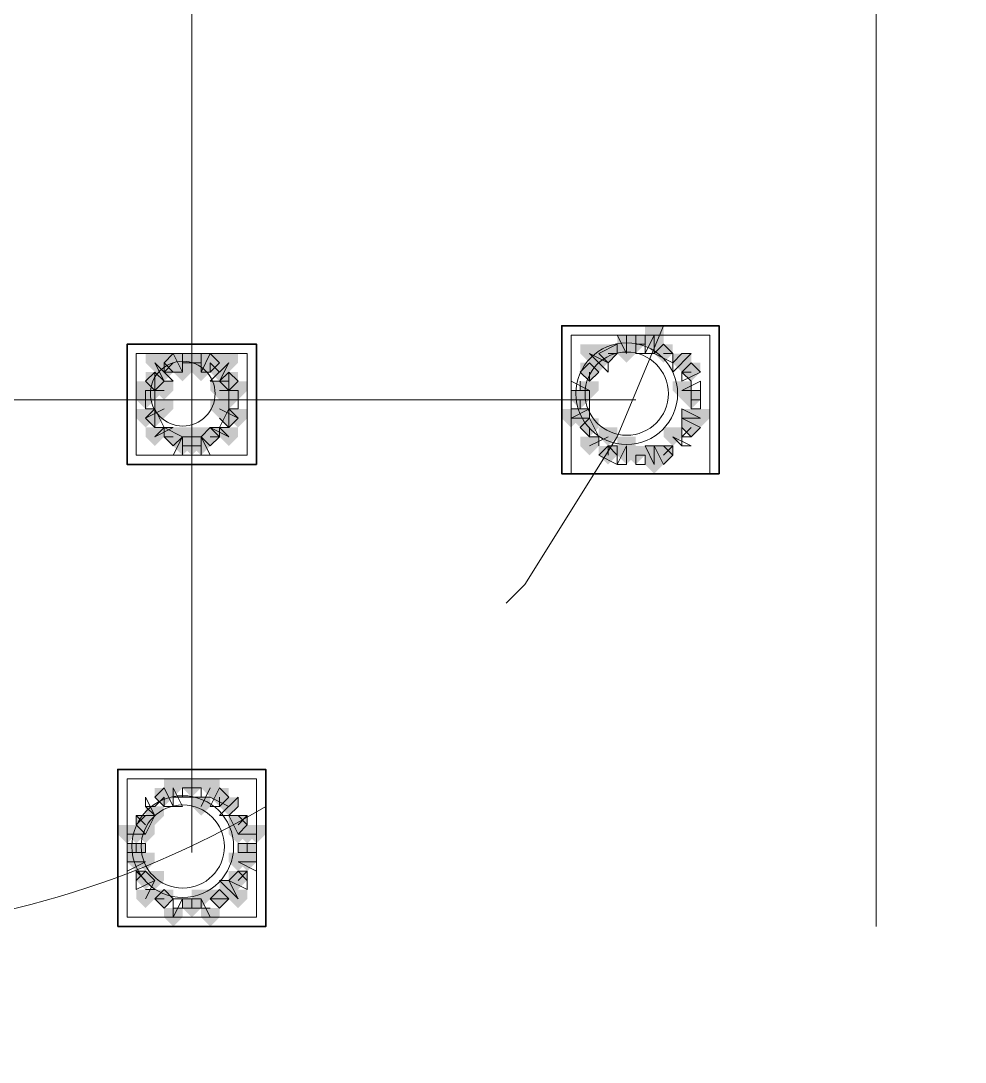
# Model space of a CAD drawing. Header units: millimetres. Extents: x 2315 to 4619, y 1334 to 1897.
# Drawn here: x 3907.4 to 3913.64, y 1547.82 to 1554.71 of the extents above; entities that cross this region are included whole.
import ezdxf

# ---------------------------------------------------------------- set-up
doc = ezdxf.new("R2010")
doc.units = ezdxf.units.MM
doc.linetypes.add('PDF_IMPORT', pattern=[1, 0.8, -0.2])
for name, color, linetype, true_color in [('PDF_10', 7, 'Continuous', 0x00b85c), ('PDF_AXIS', 7, 'Continuous', 0x00b85c), ('PDF_柱构件', 7, 'Continuous', 0x00b85c), ('PDF_转运站初步方案', 7, 'Continuous', 0x00b85c)]:
    doc.layers.add(name, color=color, linetype=linetype, true_color=true_color)
doc.layers.add('PDF_中心线层', color=1, linetype='Continuous')
doc.layers.add('PDF_粗实线层', color=7, linetype='Continuous')

msp = doc.modelspace()

# ---------------------------------------------------------------- hatches: boundary and pattern name
at = {"layer": 'PDF_10', "transparency": 33554559}
for points in [[(3911.4614, 1552.6298), (3911.4003, 1552.6298), (3911.4003, 1552.5687), (3911.4614, 1552.5076), (3911.5225, 1552.5687), (3911.5225, 1552.6298)], [(3911.4614, 1552.6298), (3911.4003, 1552.6298), (3911.4003, 1552.5687), (3911.4614, 1552.5076), (3911.5225, 1552.5687), (3911.5225, 1552.6298)], [(3911.4614, 1552.6298), (3911.4003, 1552.6298), (3911.4003, 1552.5687), (3911.4614, 1552.5076), (3911.5225, 1552.5687), (3911.5225, 1552.6298)], [(3911.2782, 1552.5687), (3911.2171, 1552.5687), (3911.2171, 1552.5076), (3911.2782, 1552.4466), (3911.3393, 1552.5076), (3911.3393, 1552.5687)], [(3911.2782, 1552.5687), (3911.2171, 1552.5687), (3911.2171, 1552.5076), (3911.2782, 1552.4466), (3911.3393, 1552.5076), (3911.3393, 1552.5687)], [(3911.2782, 1552.5687), (3911.2171, 1552.5687), (3911.2171, 1552.5076), (3911.2782, 1552.4466), (3911.3393, 1552.5076), (3911.3393, 1552.5687)], [(3911.6447, 1552.5687), (3911.5836, 1552.5687), (3911.5836, 1552.5076), (3911.6447, 1552.4466), (3911.7057, 1552.5076), (3911.7057, 1552.5687)], [(3911.6447, 1552.5687), (3911.5836, 1552.5687), (3911.5836, 1552.5076), (3911.6447, 1552.4466), (3911.7057, 1552.5076), (3911.7057, 1552.5687)], [(3908.4074, 1552.5076), (3908.3463, 1552.5076), (3908.3463, 1552.4466), (3908.4074, 1552.3855), (3908.4684, 1552.4466), (3908.4684, 1552.5076)], [(3908.4074, 1552.5076), (3908.3463, 1552.5076), (3908.3463, 1552.4466), (3908.4074, 1552.3855), (3908.4684, 1552.4466), (3908.4684, 1552.5076)], [(3908.5295, 1552.5076), (3908.4684, 1552.5076), (3908.4684, 1552.4466), (3908.5295, 1552.3855), (3908.5906, 1552.4466), (3908.5906, 1552.5076)], [(3908.5295, 1552.5076), (3908.4684, 1552.5076), (3908.4684, 1552.4466), (3908.5295, 1552.3855), (3908.5906, 1552.4466), (3908.5906, 1552.5076)], [(3908.6517, 1552.5076), (3908.5906, 1552.5076), (3908.5906, 1552.4466), (3908.6517, 1552.3855), (3908.7128, 1552.4466), (3908.7128, 1552.5076)], [(3908.6517, 1552.5076), (3908.5906, 1552.5076), (3908.5906, 1552.4466), (3908.6517, 1552.3855), (3908.7128, 1552.4466), (3908.7128, 1552.5076)], [(3911.156, 1552.4466), (3911.0949, 1552.4466), (3911.0949, 1552.3855), (3911.156, 1552.3244), (3911.2171, 1552.3855), (3911.2171, 1552.4466)], [(3911.156, 1552.4466), (3911.0949, 1552.4466), (3911.0949, 1552.3855), (3911.156, 1552.3244), (3911.2171, 1552.3855), (3911.2171, 1552.4466)], [(3911.156, 1552.4466), (3911.0949, 1552.4466), (3911.0949, 1552.3855), (3911.156, 1552.3244), (3911.2171, 1552.3855), (3911.2171, 1552.4466)], [(3911.8279, 1552.4466), (3911.7668, 1552.4466), (3911.7668, 1552.3855), (3911.8279, 1552.3244), (3911.889, 1552.3855), (3911.889, 1552.4466)], [(3911.8279, 1552.4466), (3911.7668, 1552.4466), (3911.7668, 1552.3855), (3911.8279, 1552.3244), (3911.889, 1552.3855), (3911.889, 1552.4466)], [(3908.2852, 1552.3855), (3908.2241, 1552.3855), (3908.2241, 1552.3244), (3908.2852, 1552.2633), (3908.3463, 1552.3244), (3908.3463, 1552.3855)], [(3908.2852, 1552.3855), (3908.2241, 1552.3855), (3908.2241, 1552.3244), (3908.2852, 1552.2633), (3908.3463, 1552.3244), (3908.3463, 1552.3855)], [(3908.2852, 1552.3855), (3908.2241, 1552.3855), (3908.2241, 1552.3244), (3908.2852, 1552.2633), (3908.3463, 1552.3244), (3908.3463, 1552.3855)], [(3908.7739, 1552.3855), (3908.7128, 1552.3855), (3908.7128, 1552.3244), (3908.7739, 1552.2633), (3908.8349, 1552.3244), (3908.8349, 1552.3855)], [(3908.7739, 1552.3855), (3908.7128, 1552.3855), (3908.7128, 1552.3244), (3908.7739, 1552.2633), (3908.8349, 1552.3244), (3908.8349, 1552.3855)], [(3908.2241, 1552.2633), (3908.163, 1552.2633), (3908.163, 1552.2022), (3908.2241, 1552.1412), (3908.2852, 1552.2022), (3908.2852, 1552.2633)], [(3908.2241, 1552.2633), (3908.163, 1552.2633), (3908.163, 1552.2022), (3908.2241, 1552.1412), (3908.2852, 1552.2022), (3908.2852, 1552.2633)], [(3908.7739, 1552.2633), (3908.7128, 1552.2633), (3908.7128, 1552.2022), (3908.7739, 1552.1412), (3908.8349, 1552.2022), (3908.8349, 1552.2633)], [(3908.7739, 1552.2633), (3908.7128, 1552.2633), (3908.7128, 1552.2022), (3908.7739, 1552.1412), (3908.8349, 1552.2022), (3908.8349, 1552.2633)], [(3911.0949, 1552.2633), (3911.0339, 1552.2633), (3911.0339, 1552.2022), (3911.0949, 1552.1412), (3911.156, 1552.2022), (3911.156, 1552.2633)], [(3911.0949, 1552.2633), (3911.0339, 1552.2633), (3911.0339, 1552.2022), (3911.0949, 1552.1412), (3911.156, 1552.2022), (3911.156, 1552.2633)], [(3911.8279, 1552.2633), (3911.7668, 1552.2633), (3911.7668, 1552.2022), (3911.8279, 1552.1412), (3911.889, 1552.2022), (3911.889, 1552.2633)], [(3911.8279, 1552.2633), (3911.7668, 1552.2633), (3911.7668, 1552.2022), (3911.8279, 1552.1412), (3911.889, 1552.2022), (3911.889, 1552.2633)], [(3908.2852, 1552.1412), (3908.2241, 1552.1412), (3908.2241, 1552.0801), (3908.2852, 1552.019), (3908.3463, 1552.0801), (3908.3463, 1552.1412)], [(3908.2852, 1552.1412), (3908.2241, 1552.1412), (3908.2241, 1552.0801), (3908.2852, 1552.019), (3908.3463, 1552.0801), (3908.3463, 1552.1412)], [(3908.7739, 1552.1412), (3908.7128, 1552.1412), (3908.7128, 1552.0801), (3908.7739, 1552.019), (3908.8349, 1552.0801), (3908.8349, 1552.1412)], [(3908.7739, 1552.1412), (3908.7128, 1552.1412), (3908.7128, 1552.0801), (3908.7739, 1552.019), (3908.8349, 1552.0801), (3908.8349, 1552.1412)], [(3911.156, 1552.0801), (3911.0949, 1552.0801), (3911.0949, 1552.019), (3911.156, 1551.9579), (3911.2171, 1552.019), (3911.2171, 1552.0801)], [(3911.156, 1552.0801), (3911.0949, 1552.0801), (3911.0949, 1552.019), (3911.156, 1551.9579), (3911.2171, 1552.019), (3911.2171, 1552.0801)], [(3911.8279, 1552.0801), (3911.7668, 1552.0801), (3911.7668, 1552.019), (3911.8279, 1551.9579), (3911.889, 1552.019), (3911.889, 1552.0801)], [(3911.8279, 1552.0801), (3911.7668, 1552.0801), (3911.7668, 1552.019), (3911.8279, 1551.9579), (3911.889, 1552.019), (3911.889, 1552.0801)], [(3908.4074, 1552.019), (3908.3463, 1552.019), (3908.3463, 1551.9579), (3908.4074, 1551.8968), (3908.4684, 1551.9579), (3908.4684, 1552.019)], [(3908.4074, 1552.019), (3908.3463, 1552.019), (3908.3463, 1551.9579), (3908.4074, 1551.8968), (3908.4684, 1551.9579), (3908.4684, 1552.019)], [(3908.6517, 1552.019), (3908.5906, 1552.019), (3908.5906, 1551.9579), (3908.6517, 1551.8968), (3908.7128, 1551.9579), (3908.7128, 1552.019)], [(3908.6517, 1552.019), (3908.5906, 1552.019), (3908.5906, 1551.9579), (3908.6517, 1551.8968), (3908.7128, 1551.9579), (3908.7128, 1552.019)], [(3908.6517, 1552.019), (3908.5906, 1552.019), (3908.5906, 1551.9579), (3908.6517, 1551.8968), (3908.7128, 1551.9579), (3908.7128, 1552.019)], [(3908.5295, 1551.9579), (3908.4684, 1551.9579), (3908.4684, 1551.8968), (3908.5295, 1551.8357), (3908.5906, 1551.8968), (3908.5906, 1551.9579)], [(3908.5295, 1551.9579), (3908.4684, 1551.9579), (3908.4684, 1551.8968), (3908.5295, 1551.8357), (3908.5906, 1551.8968), (3908.5906, 1551.9579)], [(3911.2782, 1551.8968), (3911.2171, 1551.8968), (3911.2171, 1551.8357), (3911.2782, 1551.7747), (3911.3393, 1551.8357), (3911.3393, 1551.8968)], [(3911.2782, 1551.8968), (3911.2171, 1551.8968), (3911.2171, 1551.8357), (3911.2782, 1551.7747), (3911.3393, 1551.8357), (3911.3393, 1551.8968)], [(3911.4614, 1551.8968), (3911.4003, 1551.8968), (3911.4003, 1551.8357), (3911.4614, 1551.7747), (3911.5225, 1551.8357), (3911.5225, 1551.8968)], [(3911.4614, 1551.8968), (3911.4003, 1551.8968), (3911.4003, 1551.8357), (3911.4614, 1551.7747), (3911.5225, 1551.8357), (3911.5225, 1551.8968)], [(3911.6447, 1551.8968), (3911.5836, 1551.8968), (3911.5836, 1551.8357), (3911.6447, 1551.7747), (3911.7057, 1551.8357), (3911.7057, 1551.8968)], [(3911.6447, 1551.8968), (3911.5836, 1551.8968), (3911.5836, 1551.8357), (3911.6447, 1551.7747), (3911.7057, 1551.8357), (3911.7057, 1551.8968)], [(3908.5295, 1549.6979), (3908.4684, 1549.6979), (3908.4684, 1549.6368), (3908.5295, 1549.5757), (3908.5906, 1549.6368), (3908.5906, 1549.6979)], [(3908.5295, 1549.6979), (3908.4684, 1549.6979), (3908.4684, 1549.6368), (3908.5295, 1549.5757), (3908.5906, 1549.6368), (3908.5906, 1549.6979)], [(3908.3463, 1549.6368), (3908.2852, 1549.6368), (3908.2852, 1549.5757), (3908.3463, 1549.5147), (3908.4074, 1549.5757), (3908.4074, 1549.6368)], [(3908.3463, 1549.6368), (3908.2852, 1549.6368), (3908.2852, 1549.5757), (3908.3463, 1549.5147), (3908.4074, 1549.5757), (3908.4074, 1549.6368)], [(3908.7128, 1549.6368), (3908.6517, 1549.6368), (3908.6517, 1549.5757), (3908.7128, 1549.5147), (3908.7739, 1549.5757), (3908.7739, 1549.6368)], [(3908.7128, 1549.6368), (3908.6517, 1549.6368), (3908.6517, 1549.5757), (3908.7128, 1549.5147), (3908.7739, 1549.5757), (3908.7739, 1549.6368)], [(3908.2241, 1549.4536), (3908.163, 1549.4536), (3908.163, 1549.3925), (3908.2241, 1549.3314), (3908.2852, 1549.3925), (3908.2852, 1549.4536)], [(3908.2241, 1549.4536), (3908.163, 1549.4536), (3908.163, 1549.3925), (3908.2241, 1549.3314), (3908.2852, 1549.3925), (3908.2852, 1549.4536)], [(3908.8349, 1549.4536), (3908.7739, 1549.4536), (3908.7739, 1549.3925), (3908.8349, 1549.3314), (3908.896, 1549.3925), (3908.896, 1549.4536)], [(3908.8349, 1549.4536), (3908.7739, 1549.4536), (3908.7739, 1549.3925), (3908.8349, 1549.3314), (3908.896, 1549.3925), (3908.896, 1549.4536)], [(3908.163, 1549.2703), (3908.102, 1549.2703), (3908.102, 1549.2093), (3908.163, 1549.1482), (3908.2241, 1549.2093), (3908.2241, 1549.2703)], [(3908.163, 1549.2703), (3908.102, 1549.2703), (3908.102, 1549.2093), (3908.163, 1549.1482), (3908.2241, 1549.2093), (3908.2241, 1549.2703)], [(3908.896, 1549.2703), (3908.8349, 1549.2703), (3908.8349, 1549.2093), (3908.896, 1549.1482), (3908.9571, 1549.2093), (3908.9571, 1549.2703)], [(3908.896, 1549.2703), (3908.8349, 1549.2703), (3908.8349, 1549.2093), (3908.896, 1549.1482), (3908.9571, 1549.2093), (3908.9571, 1549.2703)], [(3908.2241, 1549.0871), (3908.163, 1549.0871), (3908.163, 1549.026), (3908.2241, 1548.9649), (3908.2852, 1549.026), (3908.2852, 1549.0871)], [(3908.2241, 1549.0871), (3908.163, 1549.0871), (3908.163, 1549.026), (3908.2241, 1548.9649), (3908.2852, 1549.026), (3908.2852, 1549.0871)], [(3908.8349, 1549.0871), (3908.7739, 1549.0871), (3908.7739, 1549.026), (3908.8349, 1548.9649), (3908.896, 1549.026), (3908.896, 1549.0871)], [(3908.8349, 1549.0871), (3908.7739, 1549.0871), (3908.7739, 1549.026), (3908.8349, 1548.9649), (3908.896, 1549.026), (3908.896, 1549.0871)], [(3908.3463, 1548.9649), (3908.2852, 1548.9649), (3908.2852, 1548.9039), (3908.3463, 1548.8428), (3908.4074, 1548.9039), (3908.4074, 1548.9649)], [(3908.3463, 1548.9649), (3908.2852, 1548.9649), (3908.2852, 1548.9039), (3908.3463, 1548.8428), (3908.4074, 1548.9039), (3908.4074, 1548.9649)], [(3908.3463, 1548.9649), (3908.2852, 1548.9649), (3908.2852, 1548.9039), (3908.3463, 1548.8428), (3908.4074, 1548.9039), (3908.4074, 1548.9649)], [(3908.7128, 1548.9649), (3908.6517, 1548.9649), (3908.6517, 1548.9039), (3908.7128, 1548.8428), (3908.7739, 1548.9039), (3908.7739, 1548.9649)], [(3908.7128, 1548.9649), (3908.6517, 1548.9649), (3908.6517, 1548.9039), (3908.7128, 1548.8428), (3908.7739, 1548.9039), (3908.7739, 1548.9649)], [(3908.7128, 1548.9649), (3908.6517, 1548.9649), (3908.6517, 1548.9039), (3908.7128, 1548.8428), (3908.7739, 1548.9039), (3908.7739, 1548.9649)], [(3908.5295, 1548.9039), (3908.4684, 1548.9039), (3908.4684, 1548.8428), (3908.5295, 1548.7817), (3908.5906, 1548.8428), (3908.5906, 1548.9039)], [(3908.5295, 1548.9039), (3908.4684, 1548.9039), (3908.4684, 1548.8428), (3908.5295, 1548.7817), (3908.5906, 1548.8428), (3908.5906, 1548.9039)]]:
    msp.add_hatch(color=6, dxfattribs=at).paths.add_polyline_path(points)
at = {"layer": 'PDF_柱构件', "transparency": 33554559}
for points in [[(3911.5836, 1552.6909), (3911.5225, 1552.6909), (3911.5225, 1552.6298), (3911.5836, 1552.5687), (3911.6447, 1552.6298), (3911.6447, 1552.6909)], [(3911.4003, 1552.6298), (3911.3393, 1552.6298), (3911.3393, 1552.5687), (3911.4003, 1552.5076), (3911.4614, 1552.5687), (3911.4614, 1552.6298)], [(3911.5836, 1552.6298), (3911.5225, 1552.6298), (3911.5225, 1552.5687), (3911.5836, 1552.5076), (3911.6447, 1552.5687), (3911.6447, 1552.6298)], [(3911.156, 1552.5687), (3911.0949, 1552.5687), (3911.0949, 1552.5076), (3911.156, 1552.4466), (3911.2171, 1552.5076), (3911.2171, 1552.5687)], [(3911.4003, 1552.5687), (3911.3393, 1552.5687), (3911.3393, 1552.5076), (3911.4003, 1552.4466), (3911.4614, 1552.5076), (3911.4614, 1552.5687)], [(3908.2852, 1552.5076), (3908.2241, 1552.5076), (3908.2241, 1552.4466), (3908.2852, 1552.3855), (3908.3463, 1552.4466), (3908.3463, 1552.5076)], [(3908.4684, 1552.5076), (3908.4074, 1552.5076), (3908.4074, 1552.4466), (3908.4684, 1552.3855), (3908.5295, 1552.4466), (3908.5295, 1552.5076)], [(3908.5906, 1552.5076), (3908.5295, 1552.5076), (3908.5295, 1552.4466), (3908.5906, 1552.3855), (3908.6517, 1552.4466), (3908.6517, 1552.5076)], [(3908.7739, 1552.5076), (3908.7128, 1552.5076), (3908.7128, 1552.4466), (3908.7739, 1552.3855), (3908.8349, 1552.4466), (3908.8349, 1552.5076)], [(3911.2171, 1552.5076), (3911.156, 1552.5076), (3911.156, 1552.4466), (3911.2171, 1552.3855), (3911.2782, 1552.4466), (3911.2782, 1552.5076)], [(3911.7668, 1552.5076), (3911.7057, 1552.5076), (3911.7057, 1552.4466), (3911.7668, 1552.3855), (3911.8279, 1552.4466), (3911.8279, 1552.5076)], [(3908.3463, 1552.4466), (3908.2852, 1552.4466), (3908.2852, 1552.3855), (3908.3463, 1552.3244), (3908.4074, 1552.3855), (3908.4074, 1552.4466)], [(3908.4684, 1552.4466), (3908.4074, 1552.4466), (3908.4074, 1552.3855), (3908.4684, 1552.3244), (3908.5295, 1552.3855), (3908.5295, 1552.4466)], [(3908.5906, 1552.4466), (3908.5295, 1552.4466), (3908.5295, 1552.3855), (3908.5906, 1552.3244), (3908.6517, 1552.3855), (3908.6517, 1552.4466)], [(3908.7128, 1552.4466), (3908.6517, 1552.4466), (3908.6517, 1552.3855), (3908.7128, 1552.3244), (3908.7739, 1552.3855), (3908.7739, 1552.4466)], [(3908.2241, 1552.3244), (3908.163, 1552.3244), (3908.163, 1552.2633), (3908.2241, 1552.2022), (3908.2852, 1552.2633), (3908.2852, 1552.3244)], [(3908.2852, 1552.3244), (3908.2241, 1552.3244), (3908.2241, 1552.2633), (3908.2852, 1552.2022), (3908.3463, 1552.2633), (3908.3463, 1552.3244)], [(3908.3463, 1552.3244), (3908.2852, 1552.3244), (3908.2852, 1552.2633), (3908.3463, 1552.2022), (3908.4074, 1552.2633), (3908.4074, 1552.3244)], [(3908.7128, 1552.3244), (3908.6517, 1552.3244), (3908.6517, 1552.2633), (3908.7128, 1552.2022), (3908.7739, 1552.2633), (3908.7739, 1552.3244)], [(3908.7739, 1552.3244), (3908.7128, 1552.3244), (3908.7128, 1552.2633), (3908.7739, 1552.2022), (3908.8349, 1552.2633), (3908.8349, 1552.3244)], [(3908.8349, 1552.3244), (3908.7739, 1552.3244), (3908.7739, 1552.2633), (3908.8349, 1552.2022), (3908.896, 1552.2633), (3908.896, 1552.3244)], [(3911.156, 1552.3244), (3911.0949, 1552.3244), (3911.0949, 1552.2633), (3911.156, 1552.2022), (3911.2171, 1552.2633), (3911.2171, 1552.3244)], [(3911.7668, 1552.3244), (3911.7057, 1552.3244), (3911.7057, 1552.2633), (3911.7668, 1552.2022), (3911.8279, 1552.2633), (3911.8279, 1552.3244)], [(3908.3463, 1552.2022), (3908.2852, 1552.2022), (3908.2852, 1552.1412), (3908.3463, 1552.0801), (3908.4074, 1552.1412), (3908.4074, 1552.2022)], [(3908.7128, 1552.2022), (3908.6517, 1552.2022), (3908.6517, 1552.1412), (3908.7128, 1552.0801), (3908.7739, 1552.1412), (3908.7739, 1552.2022)], [(3908.2241, 1552.1412), (3908.163, 1552.1412), (3908.163, 1552.0801), (3908.2241, 1552.019), (3908.2852, 1552.0801), (3908.2852, 1552.1412)], [(3908.8349, 1552.1412), (3908.7739, 1552.1412), (3908.7739, 1552.0801), (3908.8349, 1552.019), (3908.896, 1552.0801), (3908.896, 1552.1412)], [(3911.0339, 1552.1412), (3910.9728, 1552.1412), (3910.9728, 1552.0801), (3911.0339, 1552.019), (3911.0949, 1552.0801), (3911.0949, 1552.1412)], [(3911.0949, 1552.1412), (3911.0339, 1552.1412), (3911.0339, 1552.0801), (3911.0949, 1552.019), (3911.156, 1552.0801), (3911.156, 1552.1412)], [(3911.8279, 1552.1412), (3911.7668, 1552.1412), (3911.7668, 1552.0801), (3911.8279, 1552.019), (3911.889, 1552.0801), (3911.889, 1552.1412)], [(3911.889, 1552.1412), (3911.8279, 1552.1412), (3911.8279, 1552.0801), (3911.889, 1552.019), (3911.9501, 1552.0801), (3911.9501, 1552.1412)], [(3908.2852, 1552.019), (3908.2241, 1552.019), (3908.2241, 1551.9579), (3908.2852, 1551.8968), (3908.3463, 1551.9579), (3908.3463, 1552.019)], [(3908.4684, 1552.019), (3908.4074, 1552.019), (3908.4074, 1551.9579), (3908.4684, 1551.8968), (3908.5295, 1551.9579), (3908.5295, 1552.019)], [(3908.5906, 1552.019), (3908.5295, 1552.019), (3908.5295, 1551.9579), (3908.5906, 1551.8968), (3908.6517, 1551.9579), (3908.6517, 1552.019)], [(3908.7739, 1552.019), (3908.7128, 1552.019), (3908.7128, 1551.9579), (3908.7739, 1551.8968), (3908.8349, 1551.9579), (3908.8349, 1552.019)], [(3911.2782, 1552.019), (3911.2171, 1552.019), (3911.2171, 1551.9579), (3911.2782, 1551.8968), (3911.3393, 1551.9579), (3911.3393, 1552.019)], [(3911.7057, 1552.019), (3911.6447, 1552.019), (3911.6447, 1551.9579), (3911.7057, 1551.8968), (3911.7668, 1551.9579), (3911.7668, 1552.019)], [(3908.4684, 1551.9579), (3908.4074, 1551.9579), (3908.4074, 1551.8968), (3908.4684, 1551.8357), (3908.5295, 1551.8968), (3908.5295, 1551.9579)], [(3908.5906, 1551.9579), (3908.5295, 1551.9579), (3908.5295, 1551.8968), (3908.5906, 1551.8357), (3908.6517, 1551.8968), (3908.6517, 1551.9579)], [(3911.156, 1551.9579), (3911.0949, 1551.9579), (3911.0949, 1551.8968), (3911.156, 1551.8357), (3911.2171, 1551.8968), (3911.2171, 1551.9579)], [(3911.4003, 1551.9579), (3911.3393, 1551.9579), (3911.3393, 1551.8968), (3911.4003, 1551.8357), (3911.4614, 1551.8968), (3911.4614, 1551.9579)], [(3911.4003, 1551.8968), (3911.3393, 1551.8968), (3911.3393, 1551.8357), (3911.4003, 1551.7747), (3911.4614, 1551.8357), (3911.4614, 1551.8968)], [(3911.5836, 1551.8968), (3911.5225, 1551.8968), (3911.5225, 1551.8357), (3911.5836, 1551.7747), (3911.6447, 1551.8357), (3911.6447, 1551.8968)], [(3911.5836, 1551.8357), (3911.5225, 1551.8357), (3911.5225, 1551.7747), (3911.5836, 1551.7136), (3911.6447, 1551.7747), (3911.6447, 1551.8357)], [(3908.4074, 1549.6979), (3908.3463, 1549.6979), (3908.3463, 1549.6368), (3908.4074, 1549.5757), (3908.4684, 1549.6368), (3908.4684, 1549.6979)], [(3908.6517, 1549.6979), (3908.5906, 1549.6979), (3908.5906, 1549.6368), (3908.6517, 1549.5757), (3908.7128, 1549.6368), (3908.7128, 1549.6979)], [(3908.5906, 1549.5757), (3908.5295, 1549.5757), (3908.5295, 1549.5147), (3908.5906, 1549.4536), (3908.6517, 1549.5147), (3908.6517, 1549.5757)], [(3908.7739, 1549.5757), (3908.7128, 1549.5757), (3908.7128, 1549.5147), (3908.7739, 1549.4536), (3908.8349, 1549.5147), (3908.8349, 1549.5757)], [(3908.2852, 1549.5147), (3908.2241, 1549.5147), (3908.2241, 1549.4536), (3908.2852, 1549.3925), (3908.3463, 1549.4536), (3908.3463, 1549.5147)], [(3908.102, 1549.3925), (3908.0409, 1549.3925), (3908.0409, 1549.3314), (3908.102, 1549.2703), (3908.163, 1549.3314), (3908.163, 1549.3925)], [(3908.163, 1549.3925), (3908.102, 1549.3925), (3908.102, 1549.3314), (3908.163, 1549.2703), (3908.2241, 1549.3314), (3908.2241, 1549.3925)], [(3908.2241, 1549.3925), (3908.163, 1549.3925), (3908.163, 1549.3314), (3908.2241, 1549.2703), (3908.2852, 1549.3314), (3908.2852, 1549.3925)], [(3908.8349, 1549.3925), (3908.7739, 1549.3925), (3908.7739, 1549.3314), (3908.8349, 1549.2703), (3908.896, 1549.3314), (3908.896, 1549.3925)], [(3908.896, 1549.3925), (3908.8349, 1549.3925), (3908.8349, 1549.3314), (3908.896, 1549.2703), (3908.9571, 1549.3314), (3908.9571, 1549.3925)], [(3908.9571, 1549.3925), (3908.896, 1549.3925), (3908.896, 1549.3314), (3908.9571, 1549.2703), (3909.0182, 1549.3314), (3909.0182, 1549.3925)], [(3908.163, 1549.2093), (3908.102, 1549.2093), (3908.102, 1549.1482), (3908.163, 1549.0871), (3908.2241, 1549.1482), (3908.2241, 1549.2093)], [(3908.2241, 1549.2093), (3908.163, 1549.2093), (3908.163, 1549.1482), (3908.2241, 1549.0871), (3908.2852, 1549.1482), (3908.2852, 1549.2093)], [(3908.8349, 1549.2093), (3908.7739, 1549.2093), (3908.7739, 1549.1482), (3908.8349, 1549.0871), (3908.896, 1549.1482), (3908.896, 1549.2093)], [(3908.896, 1549.2093), (3908.8349, 1549.2093), (3908.8349, 1549.1482), (3908.896, 1549.0871), (3908.9571, 1549.1482), (3908.9571, 1549.2093)], [(3908.2852, 1549.0871), (3908.2241, 1549.0871), (3908.2241, 1549.026), (3908.2852, 1548.9649), (3908.3463, 1549.026), (3908.3463, 1549.0871)], [(3908.7739, 1549.026), (3908.7128, 1549.026), (3908.7128, 1548.9649), (3908.7739, 1548.9039), (3908.8349, 1548.9649), (3908.8349, 1549.026)], [(3908.2241, 1548.9649), (3908.163, 1548.9649), (3908.163, 1548.9039), (3908.2241, 1548.8428), (3908.2852, 1548.9039), (3908.2852, 1548.9649)], [(3908.5906, 1548.9649), (3908.5295, 1548.9649), (3908.5295, 1548.9039), (3908.5906, 1548.8428), (3908.6517, 1548.9039), (3908.6517, 1548.9649)], [(3908.8349, 1548.9649), (3908.7739, 1548.9649), (3908.7739, 1548.9039), (3908.8349, 1548.8428), (3908.896, 1548.9039), (3908.896, 1548.9649)], [(3908.4074, 1548.8428), (3908.3463, 1548.8428), (3908.3463, 1548.7817), (3908.4074, 1548.7206), (3908.4684, 1548.7817), (3908.4684, 1548.8428)], [(3908.6517, 1548.8428), (3908.5906, 1548.8428), (3908.5906, 1548.7817), (3908.6517, 1548.7206), (3908.7128, 1548.7817), (3908.7128, 1548.8428)]]:
    msp.add_hatch(color=6, dxfattribs=at).paths.add_polyline_path(points)
at = {"layer": 'PDF_转运站初步方案', "transparency": 33554559}
for points in [[(3911.4614, 1552.6298), (3911.4003, 1552.6298), (3911.4003, 1552.5687), (3911.4614, 1552.5076), (3911.5225, 1552.5687), (3911.5225, 1552.6298)], [(3911.4614, 1552.6298), (3911.4003, 1552.6298), (3911.4003, 1552.5687), (3911.4614, 1552.5076), (3911.5225, 1552.5687), (3911.5225, 1552.6298)], [(3911.2782, 1552.5687), (3911.2171, 1552.5687), (3911.2171, 1552.5076), (3911.2782, 1552.4466), (3911.3393, 1552.5076), (3911.3393, 1552.5687)], [(3911.2782, 1552.5687), (3911.2171, 1552.5687), (3911.2171, 1552.5076), (3911.2782, 1552.4466), (3911.3393, 1552.5076), (3911.3393, 1552.5687)], [(3911.6447, 1552.5687), (3911.5836, 1552.5687), (3911.5836, 1552.5076), (3911.6447, 1552.4466), (3911.7057, 1552.5076), (3911.7057, 1552.5687)], [(3911.6447, 1552.5687), (3911.5836, 1552.5687), (3911.5836, 1552.5076), (3911.6447, 1552.4466), (3911.7057, 1552.5076), (3911.7057, 1552.5687)], [(3908.4074, 1552.5076), (3908.3463, 1552.5076), (3908.3463, 1552.4466), (3908.4074, 1552.3855), (3908.4684, 1552.4466), (3908.4684, 1552.5076)], [(3908.4074, 1552.5076), (3908.3463, 1552.5076), (3908.3463, 1552.4466), (3908.4074, 1552.3855), (3908.4684, 1552.4466), (3908.4684, 1552.5076)], [(3908.5295, 1552.5076), (3908.4684, 1552.5076), (3908.4684, 1552.4466), (3908.5295, 1552.3855), (3908.5906, 1552.4466), (3908.5906, 1552.5076)], [(3908.5295, 1552.5076), (3908.4684, 1552.5076), (3908.4684, 1552.4466), (3908.5295, 1552.3855), (3908.5906, 1552.4466), (3908.5906, 1552.5076)], [(3908.6517, 1552.5076), (3908.5906, 1552.5076), (3908.5906, 1552.4466), (3908.6517, 1552.3855), (3908.7128, 1552.4466), (3908.7128, 1552.5076)], [(3908.6517, 1552.5076), (3908.5906, 1552.5076), (3908.5906, 1552.4466), (3908.6517, 1552.3855), (3908.7128, 1552.4466), (3908.7128, 1552.5076)], [(3911.156, 1552.4466), (3911.0949, 1552.4466), (3911.0949, 1552.3855), (3911.156, 1552.3244), (3911.2171, 1552.3855), (3911.2171, 1552.4466)], [(3911.156, 1552.4466), (3911.0949, 1552.4466), (3911.0949, 1552.3855), (3911.156, 1552.3244), (3911.2171, 1552.3855), (3911.2171, 1552.4466)], [(3911.8279, 1552.4466), (3911.7668, 1552.4466), (3911.7668, 1552.3855), (3911.8279, 1552.3244), (3911.889, 1552.3855), (3911.889, 1552.4466)], [(3911.8279, 1552.4466), (3911.7668, 1552.4466), (3911.7668, 1552.3855), (3911.8279, 1552.3244), (3911.889, 1552.3855), (3911.889, 1552.4466)], [(3908.2852, 1552.3855), (3908.2241, 1552.3855), (3908.2241, 1552.3244), (3908.2852, 1552.2633), (3908.3463, 1552.3244), (3908.3463, 1552.3855)], [(3908.2852, 1552.3855), (3908.2241, 1552.3855), (3908.2241, 1552.3244), (3908.2852, 1552.2633), (3908.3463, 1552.3244), (3908.3463, 1552.3855)], [(3908.7739, 1552.3855), (3908.7128, 1552.3855), (3908.7128, 1552.3244), (3908.7739, 1552.2633), (3908.8349, 1552.3244), (3908.8349, 1552.3855)], [(3908.7739, 1552.3855), (3908.7128, 1552.3855), (3908.7128, 1552.3244), (3908.7739, 1552.2633), (3908.8349, 1552.3244), (3908.8349, 1552.3855)], [(3908.2241, 1552.2633), (3908.163, 1552.2633), (3908.163, 1552.2022), (3908.2241, 1552.1412), (3908.2852, 1552.2022), (3908.2852, 1552.2633)], [(3908.2241, 1552.2633), (3908.163, 1552.2633), (3908.163, 1552.2022), (3908.2241, 1552.1412), (3908.2852, 1552.2022), (3908.2852, 1552.2633)], [(3908.7739, 1552.2633), (3908.7128, 1552.2633), (3908.7128, 1552.2022), (3908.7739, 1552.1412), (3908.8349, 1552.2022), (3908.8349, 1552.2633)], [(3908.7739, 1552.2633), (3908.7128, 1552.2633), (3908.7128, 1552.2022), (3908.7739, 1552.1412), (3908.8349, 1552.2022), (3908.8349, 1552.2633)], [(3911.0949, 1552.2633), (3911.0339, 1552.2633), (3911.0339, 1552.2022), (3911.0949, 1552.1412), (3911.156, 1552.2022), (3911.156, 1552.2633)], [(3911.0949, 1552.2633), (3911.0339, 1552.2633), (3911.0339, 1552.2022), (3911.0949, 1552.1412), (3911.156, 1552.2022), (3911.156, 1552.2633)], [(3911.8279, 1552.2633), (3911.7668, 1552.2633), (3911.7668, 1552.2022), (3911.8279, 1552.1412), (3911.889, 1552.2022), (3911.889, 1552.2633)], [(3911.8279, 1552.2633), (3911.7668, 1552.2633), (3911.7668, 1552.2022), (3911.8279, 1552.1412), (3911.889, 1552.2022), (3911.889, 1552.2633)], [(3908.2852, 1552.1412), (3908.2241, 1552.1412), (3908.2241, 1552.0801), (3908.2852, 1552.019), (3908.3463, 1552.0801), (3908.3463, 1552.1412)], [(3908.2852, 1552.1412), (3908.2241, 1552.1412), (3908.2241, 1552.0801), (3908.2852, 1552.019), (3908.3463, 1552.0801), (3908.3463, 1552.1412)], [(3908.7739, 1552.1412), (3908.7128, 1552.1412), (3908.7128, 1552.0801), (3908.7739, 1552.019), (3908.8349, 1552.0801), (3908.8349, 1552.1412)], [(3908.7739, 1552.1412), (3908.7128, 1552.1412), (3908.7128, 1552.0801), (3908.7739, 1552.019), (3908.8349, 1552.0801), (3908.8349, 1552.1412)], [(3911.156, 1552.0801), (3911.0949, 1552.0801), (3911.0949, 1552.019), (3911.156, 1551.9579), (3911.2171, 1552.019), (3911.2171, 1552.0801)], [(3911.156, 1552.0801), (3911.0949, 1552.0801), (3911.0949, 1552.019), (3911.156, 1551.9579), (3911.2171, 1552.019), (3911.2171, 1552.0801)], [(3911.8279, 1552.0801), (3911.7668, 1552.0801), (3911.7668, 1552.019), (3911.8279, 1551.9579), (3911.889, 1552.019), (3911.889, 1552.0801)], [(3911.8279, 1552.0801), (3911.7668, 1552.0801), (3911.7668, 1552.019), (3911.8279, 1551.9579), (3911.889, 1552.019), (3911.889, 1552.0801)], [(3908.4074, 1552.019), (3908.3463, 1552.019), (3908.3463, 1551.9579), (3908.4074, 1551.8968), (3908.4684, 1551.9579), (3908.4684, 1552.019)], [(3908.4074, 1552.019), (3908.3463, 1552.019), (3908.3463, 1551.9579), (3908.4074, 1551.8968), (3908.4684, 1551.9579), (3908.4684, 1552.019)], [(3908.6517, 1552.019), (3908.5906, 1552.019), (3908.5906, 1551.9579), (3908.6517, 1551.8968), (3908.7128, 1551.9579), (3908.7128, 1552.019)], [(3908.6517, 1552.019), (3908.5906, 1552.019), (3908.5906, 1551.9579), (3908.6517, 1551.8968), (3908.7128, 1551.9579), (3908.7128, 1552.019)], [(3908.5295, 1551.9579), (3908.4684, 1551.9579), (3908.4684, 1551.8968), (3908.5295, 1551.8357), (3908.5906, 1551.8968), (3908.5906, 1551.9579)], [(3908.5295, 1551.9579), (3908.4684, 1551.9579), (3908.4684, 1551.8968), (3908.5295, 1551.8357), (3908.5906, 1551.8968), (3908.5906, 1551.9579)], [(3911.2782, 1551.8968), (3911.2171, 1551.8968), (3911.2171, 1551.8357), (3911.2782, 1551.7747), (3911.3393, 1551.8357), (3911.3393, 1551.8968)], [(3911.2782, 1551.8968), (3911.2171, 1551.8968), (3911.2171, 1551.8357), (3911.2782, 1551.7747), (3911.3393, 1551.8357), (3911.3393, 1551.8968)], [(3911.4614, 1551.8968), (3911.4003, 1551.8968), (3911.4003, 1551.8357), (3911.4614, 1551.7747), (3911.5225, 1551.8357), (3911.5225, 1551.8968)], [(3911.4614, 1551.8968), (3911.4003, 1551.8968), (3911.4003, 1551.8357), (3911.4614, 1551.7747), (3911.5225, 1551.8357), (3911.5225, 1551.8968)], [(3911.6447, 1551.8968), (3911.5836, 1551.8968), (3911.5836, 1551.8357), (3911.6447, 1551.7747), (3911.7057, 1551.8357), (3911.7057, 1551.8968)], [(3911.6447, 1551.8968), (3911.5836, 1551.8968), (3911.5836, 1551.8357), (3911.6447, 1551.7747), (3911.7057, 1551.8357), (3911.7057, 1551.8968)], [(3908.5295, 1549.6979), (3908.4684, 1549.6979), (3908.4684, 1549.6368), (3908.5295, 1549.5757), (3908.5906, 1549.6368), (3908.5906, 1549.6979)], [(3908.5295, 1549.6979), (3908.4684, 1549.6979), (3908.4684, 1549.6368), (3908.5295, 1549.5757), (3908.5906, 1549.6368), (3908.5906, 1549.6979)], [(3908.3463, 1549.6368), (3908.2852, 1549.6368), (3908.2852, 1549.5757), (3908.3463, 1549.5147), (3908.4074, 1549.5757), (3908.4074, 1549.6368)], [(3908.3463, 1549.6368), (3908.2852, 1549.6368), (3908.2852, 1549.5757), (3908.3463, 1549.5147), (3908.4074, 1549.5757), (3908.4074, 1549.6368)], [(3908.7128, 1549.6368), (3908.6517, 1549.6368), (3908.6517, 1549.5757), (3908.7128, 1549.5147), (3908.7739, 1549.5757), (3908.7739, 1549.6368)], [(3908.7128, 1549.6368), (3908.6517, 1549.6368), (3908.6517, 1549.5757), (3908.7128, 1549.5147), (3908.7739, 1549.5757), (3908.7739, 1549.6368)], [(3908.2241, 1549.4536), (3908.163, 1549.4536), (3908.163, 1549.3925), (3908.2241, 1549.3314), (3908.2852, 1549.3925), (3908.2852, 1549.4536)], [(3908.2241, 1549.4536), (3908.163, 1549.4536), (3908.163, 1549.3925), (3908.2241, 1549.3314), (3908.2852, 1549.3925), (3908.2852, 1549.4536)], [(3908.8349, 1549.4536), (3908.7739, 1549.4536), (3908.7739, 1549.3925), (3908.8349, 1549.3314), (3908.896, 1549.3925), (3908.896, 1549.4536)], [(3908.8349, 1549.4536), (3908.7739, 1549.4536), (3908.7739, 1549.3925), (3908.8349, 1549.3314), (3908.896, 1549.3925), (3908.896, 1549.4536)], [(3908.163, 1549.2703), (3908.102, 1549.2703), (3908.102, 1549.2093), (3908.163, 1549.1482), (3908.2241, 1549.2093), (3908.2241, 1549.2703)], [(3908.163, 1549.2703), (3908.102, 1549.2703), (3908.102, 1549.2093), (3908.163, 1549.1482), (3908.2241, 1549.2093), (3908.2241, 1549.2703)], [(3908.896, 1549.2703), (3908.8349, 1549.2703), (3908.8349, 1549.2093), (3908.896, 1549.1482), (3908.9571, 1549.2093), (3908.9571, 1549.2703)], [(3908.896, 1549.2703), (3908.8349, 1549.2703), (3908.8349, 1549.2093), (3908.896, 1549.1482), (3908.9571, 1549.2093), (3908.9571, 1549.2703)], [(3908.2241, 1549.0871), (3908.163, 1549.0871), (3908.163, 1549.026), (3908.2241, 1548.9649), (3908.2852, 1549.026), (3908.2852, 1549.0871)], [(3908.2241, 1549.0871), (3908.163, 1549.0871), (3908.163, 1549.026), (3908.2241, 1548.9649), (3908.2852, 1549.026), (3908.2852, 1549.0871)], [(3908.8349, 1549.0871), (3908.7739, 1549.0871), (3908.7739, 1549.026), (3908.8349, 1548.9649), (3908.896, 1549.026), (3908.896, 1549.0871)], [(3908.8349, 1549.0871), (3908.7739, 1549.0871), (3908.7739, 1549.026), (3908.8349, 1548.9649), (3908.896, 1549.026), (3908.896, 1549.0871)], [(3908.3463, 1548.9649), (3908.2852, 1548.9649), (3908.2852, 1548.9039), (3908.3463, 1548.8428), (3908.4074, 1548.9039), (3908.4074, 1548.9649)], [(3908.3463, 1548.9649), (3908.2852, 1548.9649), (3908.2852, 1548.9039), (3908.3463, 1548.8428), (3908.4074, 1548.9039), (3908.4074, 1548.9649)], [(3908.7128, 1548.9649), (3908.6517, 1548.9649), (3908.6517, 1548.9039), (3908.7128, 1548.8428), (3908.7739, 1548.9039), (3908.7739, 1548.9649)], [(3908.7128, 1548.9649), (3908.6517, 1548.9649), (3908.6517, 1548.9039), (3908.7128, 1548.8428), (3908.7739, 1548.9039), (3908.7739, 1548.9649)], [(3908.5295, 1548.9039), (3908.4684, 1548.9039), (3908.4684, 1548.8428), (3908.5295, 1548.7817), (3908.5906, 1548.8428), (3908.5906, 1548.9039)], [(3908.5295, 1548.9039), (3908.4684, 1548.9039), (3908.4684, 1548.8428), (3908.5295, 1548.7817), (3908.5906, 1548.8428), (3908.5906, 1548.9039)]]:
    msp.add_hatch(color=6, dxfattribs=at).paths.add_polyline_path(points)

# ---------------------------------------------------------------- linework, layer by layer
at = {"layer": 'PDF_10', "color": 6, "lineweight": 18}
for points in [[(3911.4614, 1552.5687), (3911.5225, 1552.5687)], [(3908.5295, 1552.4466), (3908.5295, 1552.5076)], [(3911.2782, 1552.5076), (3911.3393, 1552.5076)], [(3911.7057, 1552.5076), (3911.6447, 1552.5076), (3911.7057, 1552.5076)], [(3908.3463, 1552.3855), (3908.4074, 1552.4466)], [(3908.4074, 1552.3855), (3908.3463, 1552.4466)], [(3908.4684, 1552.4466), (3908.5906, 1552.4466)], [(3908.6517, 1552.3855), (3908.6517, 1552.4466), (3908.7128, 1552.3855)], [(3908.2852, 1552.2633), (3908.2852, 1552.3855)], [(3908.7739, 1552.3855), (3908.7739, 1552.2633)], [(3911.156, 1552.3244), (3911.156, 1552.3855)], [(3911.8279, 1552.3855), (3911.7668, 1552.3855), (3911.8279, 1552.3244)], [(3908.7128, 1552.3244), (3908.7739, 1552.3244)], [(3908.2241, 1552.1412), (3908.2241, 1552.2022), (3908.2852, 1552.2022)], [(3908.8349, 1552.2022), (3908.7739, 1552.2022), (3908.7739, 1552.1412)], [(3911.0949, 1552.1412), (3911.0949, 1552.2022), (3911.156, 1552.2022)], [(3911.889, 1552.2022), (3911.8279, 1552.2022), (3911.8279, 1552.1412)], [(3908.2852, 1552.019), (3908.2852, 1552.0801), (3908.2852, 1552.019)], [(3908.7739, 1552.0801), (3908.7739, 1552.019), (3908.7128, 1552.0801)], [(3911.156, 1551.9579), (3911.156, 1552.019), (3911.156, 1551.9579)], [(3911.8279, 1552.019), (3911.7668, 1551.9579)], [(3911.7668, 1552.019), (3911.8279, 1551.9579)], [(3908.3463, 1551.9579), (3908.4074, 1551.9579), (3908.3463, 1551.9579)], [(3908.5295, 1551.9579), (3908.5295, 1551.8968)], [(3908.7128, 1551.9579), (3908.6517, 1551.9579)], [(3908.5906, 1551.8968), (3908.4684, 1551.8968)], [(3911.3393, 1551.8357), (3911.2782, 1551.8968), (3911.2782, 1551.8357)], [(3911.7057, 1551.8968), (3911.6447, 1551.8357)], [(3911.6447, 1551.8968), (3911.7057, 1551.8357)], [(3911.5225, 1551.8357), (3911.4614, 1551.8357), (3911.4614, 1551.7747)], [(3908.3463, 1549.5147), (3908.3463, 1549.5757), (3908.2852, 1549.5147)], [(3908.5906, 1549.6368), (3908.4684, 1549.6368)], [(3908.5295, 1549.5757), (3908.5295, 1549.6368)], [(3908.7739, 1549.5147), (3908.6517, 1549.5757)], [(3908.7128, 1549.5147), (3908.7128, 1549.5757)], [(3908.2241, 1549.4536), (3908.163, 1549.3925)], [(3908.2241, 1549.3925), (3908.163, 1549.4536)], [(3908.896, 1549.3925), (3908.8349, 1549.4536)], [(3908.8349, 1549.3925), (3908.896, 1549.4536)], [(3908.163, 1549.2703), (3908.163, 1549.2093), (3908.102, 1549.2093)], [(3908.9571, 1549.2093), (3908.896, 1549.2093), (3908.896, 1549.2703)], [(3908.163, 1549.0871), (3908.2241, 1549.026)], [(3908.2241, 1549.0871), (3908.163, 1549.026)], [(3908.8349, 1549.026), (3908.896, 1549.0871)], [(3908.8349, 1549.0871), (3908.896, 1549.026)], [(3908.2852, 1548.9039), (3908.3463, 1548.9039)], [(3908.5295, 1548.9039), (3908.5295, 1548.8428)], [(3908.6517, 1548.9039), (3908.7739, 1548.9039)], [(3908.4684, 1548.8428), (3908.5906, 1548.8428)]]:
    msp.add_lwpolyline(points, dxfattribs=at)
at = {"layer": 'PDF_AXIS', "color": 6, "lineweight": 18}
for points in [[(3911.9501, 1551.7136), (3911.9501, 1552.6298), (3911.0339, 1552.6298), (3911.0339, 1551.7136)], [(3908.896, 1551.8357), (3908.896, 1552.5076), (3908.163, 1552.5076), (3908.163, 1551.8357)], [(3908.102, 1548.7817), (3908.102, 1549.6979), (3908.9571, 1549.6979), (3908.9571, 1548.7817)]]:
    msp.add_lwpolyline(points, close=True, dxfattribs=at)
at = {"layer": 'PDF_中心线层', "color": 5, "linetype": 'PDF_IMPORT', "lineweight": 18, "ltscale": 14.048656}
for points in [[(3843.0506, 1534.672), (3913.0495, 1534.672), (3913.0495, 1561.6698), (3843.0506, 1561.6698), (3843.0506, 1534.672)], [(3913.0495, 1534.672), (3983.0485, 1534.672), (3983.0485, 1561.6698), (3913.0495, 1561.6698), (3913.0495, 1534.672)]]:
    msp.add_lwpolyline(points, dxfattribs=at)
at = {"layer": 'PDF_中心线层', "color": 6, "lineweight": 18}
for points in [[(3908.5295, 1549.2093), (3908.5295, 1560.1428)], [(3910.6063, 1550.8584), (3910.7284, 1550.9806), (3911.3393, 1551.9579), (3911.6447, 1552.6909)], [(3911.4614, 1552.2022), (3900.589, 1552.2022)]]:
    msp.add_lwpolyline(points, dxfattribs=at)
msp.add_arc((3905.9776, 1554.6164), 5.939, 179.12977, 300.79454, dxfattribs=at)
at = {"layer": 'PDF_柱构件', "color": 6, "lineweight": 18}
for points in [[(3911.3393, 1552.6298), (3911.4003, 1552.5076), (3911.4003, 1552.6298)], [(3911.4614, 1552.5076), (3911.5225, 1552.5076), (3911.5225, 1552.6298), (3911.4614, 1552.6298)], [(3911.5836, 1552.6298), (3911.5225, 1552.5076), (3911.5836, 1552.5076)], [(3911.2782, 1552.4466), (3911.3393, 1552.5076), (3911.3393, 1552.5687), (3911.2171, 1552.5076)], [(3911.5836, 1552.5076), (3911.7057, 1552.4466), (3911.7057, 1552.5076), (3911.6447, 1552.5687)], [(3908.3463, 1552.3855), (3908.4684, 1552.3855), (3908.4074, 1552.5076), (3908.3463, 1552.4466)], [(3908.4074, 1552.5076), (3908.4684, 1552.3855), (3908.4684, 1552.5076)], [(3908.4684, 1552.4466), (3908.5906, 1552.4466), (3908.5906, 1552.5076), (3908.4684, 1552.5076)], [(3908.5906, 1552.5076), (3908.5906, 1552.3855), (3908.6517, 1552.5076)], [(3908.5906, 1552.3855), (3908.6517, 1552.3855), (3908.7128, 1552.4466), (3908.6517, 1552.5076)], [(3911.156, 1552.5076), (3911.2782, 1552.3855), (3911.2782, 1552.4466)], [(3911.7668, 1552.5076), (3911.7057, 1552.4466), (3911.7057, 1552.3855), (3911.8279, 1552.5076)], [(3908.2852, 1552.4466), (3908.3463, 1552.3244), (3908.4074, 1552.3244)], [(3908.7739, 1552.4466), (3908.6517, 1552.3244), (3908.7128, 1552.3244)], [(3911.156, 1552.3244), (3911.2171, 1552.3855), (3911.156, 1552.4466), (3911.0949, 1552.3855)], [(3911.7668, 1552.3855), (3911.7668, 1552.3244), (3911.889, 1552.3855), (3911.8279, 1552.4466)], [(3908.2852, 1552.2633), (3908.3463, 1552.3244), (3908.2852, 1552.3855), (3908.2241, 1552.3244)], [(3908.7128, 1552.3244), (3908.7739, 1552.2633), (3908.8349, 1552.3244), (3908.7739, 1552.3855)], [(3908.2241, 1552.2633), (3908.3463, 1552.2633)], [(3908.2852, 1552.1412), (3908.2852, 1552.2633), (3908.2241, 1552.2633), (3908.2241, 1552.1412)], [(3908.8349, 1552.2633), (3908.7128, 1552.2633)], [(3908.7739, 1552.2633), (3908.7739, 1552.1412), (3908.8349, 1552.1412), (3908.8349, 1552.2633)], [(3911.0339, 1552.2633), (3911.156, 1552.2633), (3911.0339, 1552.3244)], [(3911.156, 1552.1412), (3911.156, 1552.2633), (3911.0339, 1552.2633), (3911.0339, 1552.1412)], [(3911.889, 1552.3244), (3911.7668, 1552.2633), (3911.889, 1552.2633)], [(3911.8279, 1552.2633), (3911.8279, 1552.1412), (3911.889, 1552.1412), (3911.889, 1552.2633)], [(3908.2241, 1552.0801), (3908.3463, 1552.1412)], [(3908.3463, 1552.019), (3908.2852, 1552.1412), (3908.2241, 1552.0801), (3908.2852, 1552.019)], [(3908.8349, 1552.0801), (3908.7128, 1552.1412)], [(3908.7739, 1552.1412), (3908.7128, 1552.019), (3908.7739, 1552.019), (3908.8349, 1552.0801)], [(3911.0339, 1552.0801), (3911.156, 1552.0801), (3911.156, 1552.1412)], [(3911.889, 1552.0801), (3911.7668, 1552.1412), (3911.7668, 1552.0801)], [(3911.2171, 1551.9579), (3911.156, 1552.0801), (3911.0949, 1552.019), (3911.156, 1551.9579)], [(3911.7668, 1552.0801), (3911.7668, 1551.9579), (3911.8279, 1551.9579), (3911.889, 1552.019)], [(3908.2852, 1551.9579), (3908.4074, 1552.019), (3908.3463, 1552.019)], [(3908.4684, 1551.9579), (3908.3463, 1552.019), (3908.3463, 1551.9579), (3908.4074, 1551.8968)], [(3908.6517, 1552.019), (3908.5906, 1551.9579), (3908.6517, 1551.8968), (3908.7128, 1551.9579)], [(3908.7739, 1551.9579), (3908.7128, 1552.019), (3908.6517, 1552.019)], [(3908.4684, 1551.8357), (3908.4684, 1551.9579), (3908.4074, 1551.8357)], [(3908.5906, 1551.9579), (3908.4684, 1551.9579), (3908.4684, 1551.8968), (3908.5906, 1551.8968)], [(3908.6517, 1551.8357), (3908.5906, 1551.9579), (3908.5906, 1551.8357)], [(3911.156, 1551.8968), (3911.2782, 1551.9579)], [(3911.8279, 1551.8968), (3911.7057, 1551.9579), (3911.7668, 1551.8968)], [(3911.3393, 1551.8968), (3911.2782, 1551.8968), (3911.2171, 1551.8357), (3911.3393, 1551.7747)], [(3911.4003, 1551.7747), (3911.4003, 1551.8968), (3911.3393, 1551.7747)], [(3911.5836, 1551.7747), (3911.5836, 1551.8968), (3911.5225, 1551.8968)], [(3911.7057, 1551.8968), (3911.5836, 1551.8968), (3911.6447, 1551.7747), (3911.7057, 1551.8357)], [(3911.5225, 1551.8357), (3911.4614, 1551.8357), (3911.4614, 1551.7747), (3911.5225, 1551.7747)], [(3908.2241, 1549.5757), (3908.2852, 1549.4536), (3908.2241, 1549.5147)], [(3908.4074, 1549.5147), (3908.3463, 1549.5147), (3908.2852, 1549.5757), (3908.3463, 1549.6368)], [(3908.4074, 1549.6368), (3908.4684, 1549.5147), (3908.4074, 1549.5147)], [(3908.5906, 1549.5757), (3908.4684, 1549.5757), (3908.4684, 1549.6368), (3908.5906, 1549.6368)], [(3908.6517, 1549.6368), (3908.5906, 1549.5147)], [(3908.7128, 1549.5147), (3908.6517, 1549.5147), (3908.7128, 1549.6368), (3908.7739, 1549.5757)], [(3908.8349, 1549.5147), (3908.7739, 1549.4536), (3908.7128, 1549.4536), (3908.8349, 1549.5757)], [(3908.2852, 1549.4536), (3908.2241, 1549.3314), (3908.163, 1549.3925), (3908.163, 1549.4536)], [(3908.8349, 1549.3314), (3908.7739, 1549.4536), (3908.896, 1549.4536), (3908.896, 1549.3925)], [(3908.102, 1549.3314), (3908.2241, 1549.3314)], [(3908.9571, 1549.3314), (3908.8349, 1549.3314)], [(3908.2241, 1549.2703), (3908.2241, 1549.2093), (3908.102, 1549.2093), (3908.102, 1549.2703)], [(3908.8349, 1549.2093), (3908.8349, 1549.2703), (3908.9571, 1549.2703), (3908.9571, 1549.2093)], [(3908.102, 1549.1482), (3908.2241, 1549.1482), (3908.102, 1549.0871)], [(3908.9571, 1549.0871), (3908.8349, 1549.1482), (3908.9571, 1549.1482)], [(3908.2241, 1549.0871), (3908.2852, 1549.026), (3908.163, 1548.9649), (3908.163, 1549.0871)], [(3908.2241, 1548.9039), (3908.2852, 1549.026)], [(3908.8349, 1548.9039), (3908.7128, 1549.026), (3908.7739, 1549.026)], [(3908.7739, 1549.026), (3908.8349, 1549.0871), (3908.896, 1549.0871), (3908.896, 1548.9649)], [(3908.3463, 1548.9649), (3908.4074, 1548.9039), (3908.3463, 1548.8428), (3908.2852, 1548.9039)], [(3908.6517, 1548.9039), (3908.7128, 1548.9649), (3908.7739, 1548.9039), (3908.7128, 1548.8428)], [(3908.4074, 1548.7817), (3908.4074, 1548.9039), (3908.4684, 1548.9039)], [(3908.4684, 1548.9039), (3908.5906, 1548.9039), (3908.5906, 1548.8428), (3908.4684, 1548.8428)], [(3908.6517, 1548.7817), (3908.5906, 1548.9039)]]:
    msp.add_lwpolyline(points, close=True, dxfattribs=at)
for points in [[(3911.0949, 1552.2633), (3911.0949, 1552.3244)], [(3911.8279, 1552.3244), (3911.8279, 1552.2633)], [(3908.2852, 1552.0801), (3908.2852, 1552.1412)], [(3908.7739, 1552.1412), (3908.7739, 1552.0801)], [(3908.3463, 1551.9579), (3908.3463, 1552.019)], [(3908.7128, 1552.019), (3908.7128, 1551.9579)], [(3911.2171, 1551.8968), (3911.2171, 1551.9579)], [(3911.7668, 1551.9579), (3911.7668, 1551.8968)], [(3908.4684, 1549.5757), (3908.4074, 1549.5757)], [(3908.6517, 1549.5757), (3908.5906, 1549.5757)], [(3908.2852, 1549.5147), (3908.2241, 1549.5147)], [(3908.2241, 1548.9649), (3908.2852, 1548.9649)], [(3908.4074, 1548.8428), (3908.4684, 1548.8428)], [(3908.5906, 1548.8428), (3908.6517, 1548.8428)]]:
    msp.add_lwpolyline(points, dxfattribs=at)
at = {"layer": 'PDF_粗实线层', "color": 6, "lineweight": 35}
for points in [[(3912.0112, 1551.7136), (3912.0112, 1552.6909), (3910.9728, 1552.6909), (3910.9728, 1551.7136)], [(3908.9571, 1551.7747), (3908.102, 1551.7747), (3908.102, 1552.5687), (3908.9571, 1552.5687)], [(3908.0409, 1548.7206), (3908.0409, 1549.759), (3909.0182, 1549.759), (3909.0182, 1548.7206)]]:
    msp.add_lwpolyline(points, close=True, dxfattribs=at)
at = {"layer": 'PDF_转运站初步方案', "color": 6, "lineweight": 18}
for centre, radius in [((3911.4019, 1552.2426), 0.3359), ((3911.4019, 1552.2426), 0.2749), ((3908.4699, 1552.2426), 0.2138), ((3908.4699, 1552.2426), 0.2138), ((3908.4699, 1549.2495), 0.3359), ((3908.4699, 1549.2495), 0.2749)]:
    msp.add_circle(centre, radius, dxfattribs=at)

doc.saveas('drawing.dxf')
